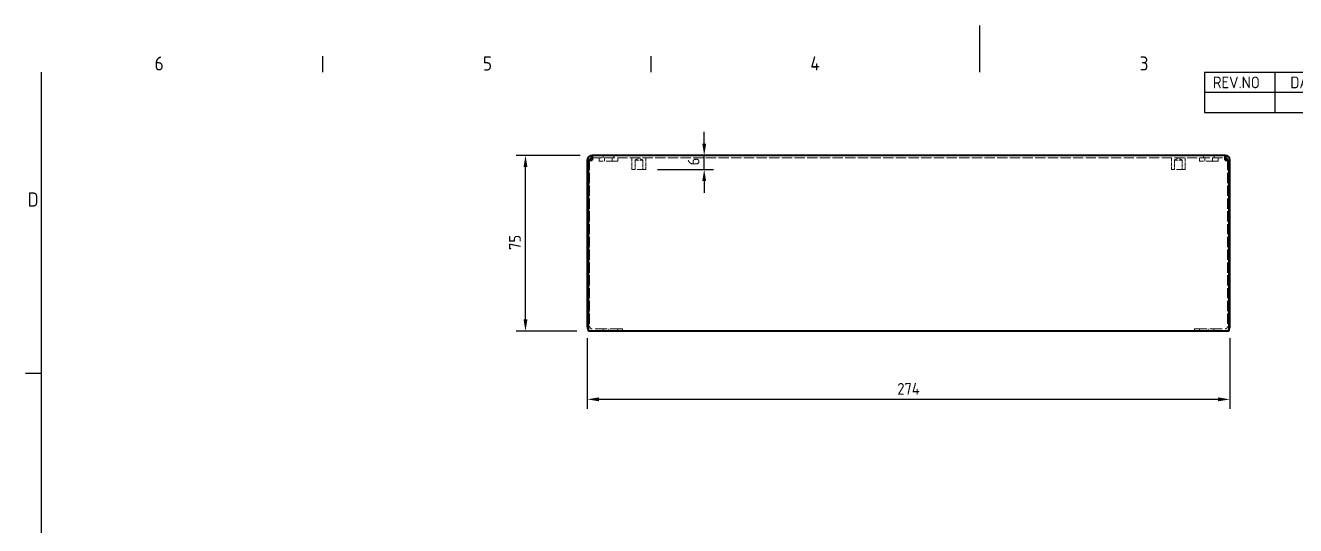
# Model space of a CAD drawing. Header units: millimetres. Extents: x 0 to 840, y 0 to 594.
# Drawn here: x 13 to 555, y 381 to 594 of the extents above; entities that cross this region are included whole.
import ezdxf

# ---------------------------------------------------------------- set-up
doc = ezdxf.new("R2010")
doc.units = ezdxf.units.MM
doc.header["$LTSCALE"] = 2
doc.linetypes.add('DASHED', pattern=[0.2067, 0.1654, -0.0413])
doc.layers.get('0').update_dxf_attribs({"color": 3, "lineweight": 25})
for name, color, linetype, lineweight in [('가려진 것(ISO)', 2, 'DASHED', 18), ('가시적인 것(ISO)', 3, 'Continuous', 40), ('경계(ISO)', 7, 'Continuous', 25), ('기호(ISO)', 5, 'Continuous', 25), ('치수(ISO)', 2, 'Continuous', 25)]:
    doc.layers.add(name, color=color, linetype=linetype, lineweight=lineweight)
doc.styles.add('ISO ProportionalPSTEK', font='isocp.shx')
doc.styles.add('문자 텍스트_PSTEK_POSCO', font='isocp.shx')
doc.styles.add('치수 텍스트_PSTEK_POSCO', font='isocp.shx')
doc.dimstyles.new('치수_PSTEK_POSCO', dxfattribs={"dimscale": 2, "dimtxt": 2.5, "dimasz": 2.5, "dimexe": 2, "dimexo": 2.5, "dimgap": 1, "dimtad": 1, "dimrnd": 1e-08, "dimdsep": 46, "dimtxsty": '치수 텍스트_PSTEK_POSCO', "dimcen": 0.09, "dimdle": 10, "dimclrd": 7, "dimclre": 7, "dimclrt": 2, "dimadec": 1, "dimazin": 2, "dimtfac": 1, "dimtmove": 0, "dimatfit": 3, "dimfxl": 0, "dimtolj": 1, "dimlwd": -1, "dimlwe": -1, "dimarcsym": 0})

# ---------------------------------------------------------------- blocks, each defined once
blk = doc.blocks.new('경계 Default Border')
at = {"layer": '경계(ISO)'}
for p, q in [((70, 287), (70, 290.4)), ((140, 287), (140, 290.4)), ((10, 222.75), (6.6, 222.75))]:
    blk.add_line(p, q, dxfattribs=at)
at = {"layer": '경계(ISO)', "flags": 128}
for points in [[(210, 297), (210, 287)], [(10, 10), (10, 287)]]:
    blk.add_lwpolyline(points, dxfattribs=at)
at = {"layer": '경계(ISO)', "color": 2, "char_height": 3, "attachment_point": 7, "style": '문자 텍스트_PSTEK_POSCO'}
for s, insert in [('6', (34.14, 287.37)), ('5', (104.14, 287.37)), ('4', (173.97, 287.4)), ('3', (244.17, 287.37)), ('D', (7.08, 258.35))]:
    blk.add_mtext(s, dxfattribs=dict(at, insert=insert))
blk = doc.blocks.new('리비전 내역')
at = {"layer": '기호(ISO)'}
for p, q in [((258, 287), (410, 287)), ((258, 287), (258, 282.72)), ((273, 287), (273, 282.72)), ((288, 287), (288, 282.72)), ((365, 287), (365, 282.72)), ((380, 287), (380, 282.72)), ((395, 287), (395, 282.72)), ((410, 287), (410, 282.72)), ((258, 282.72), (410, 282.72)), ((258, 282.72), (258, 278.44)), ((273, 282.72), (273, 278.44)), ((288, 282.72), (288, 278.44)), ((365, 282.72), (365, 278.44)), ((380, 282.72), (380, 278.44)), ((395, 282.72), (395, 278.44)), ((410, 282.72), (410, 278.44)), ((258, 278.44), (410, 278.44))]:
    blk.add_line(p, q, dxfattribs=at)
at = {"layer": '기호(ISO)', "color": 2, "char_height": 2.5, "attachment_point": 7, "style": 'ISO ProportionalPSTEK'}
for s, insert in [('REV.NO', (259.79, 283.58)), ('DATE', (276.31, 283.58)), ('DESCRIPTION OF REVISION', (305.51, 283.58)), ('DRA.BY', (366.48, 283.58)), ('CH.BY', (382.86, 283.58)), ('APP.BY', (396.48, 283.58))]:
    blk.add_mtext(s, dxfattribs=dict(at, insert=insert))
blk = doc.blocks.new('*D27')
at = {"layer": 'Defpoints', "color": 0}
for p in [(226.46, 538.53), (254.83, 538.53), (253.33, 463.53)]:
    blk.add_point(p, dxfattribs=at)
at = {"layer": '치수(ISO)', "color": 7}
for p, q in [((249.83, 538.53), (222.46, 538.53)), ((226.46, 468.53), (226.46, 533.53)), ((248.33, 463.53), (222.46, 463.53))]:
    blk.add_line(p, q, dxfattribs=at)
for points in [[(225.63, 533.53), (227.29, 533.53), (226.46, 538.53)], [(225.63, 468.53), (227.29, 468.53), (226.46, 463.53)]]:
    blk.add_solid(points, dxfattribs=at)
at = {"layer": '치수(ISO)', "color": 2, "insert": (221.96, 498.18), "char_height": 5, "attachment_point": 4, "rotation": 90, "style": '치수 텍스트_PSTEK_POSCO'}
blk.add_mtext('\\A1;75', dxfattribs=at)
blk = doc.blocks.new('*D28')
at = {"layer": 'Defpoints', "color": 0}
for p in [(252.83, 465.53), (526.83, 465.53), (252.83, 434.43)]:
    blk.add_point(p, dxfattribs=at)
at = {"layer": '치수(ISO)', "color": 7}
for p, q in [((252.83, 460.53), (252.83, 430.43)), ((526.83, 460.53), (526.83, 430.43)), ((521.83, 434.43), (257.83, 434.43))]:
    blk.add_line(p, q, dxfattribs=at)
for points in [[(257.83, 435.26), (257.83, 433.6), (252.83, 434.43)], [(521.83, 435.26), (521.83, 433.6), (526.83, 434.43)]]:
    blk.add_solid(points, dxfattribs=at)
at = {"layer": '치수(ISO)', "color": 2, "insert": (385.01, 438.93), "char_height": 5, "attachment_point": 4, "style": '치수 텍스트_PSTEK_POSCO'}
blk.add_mtext('\\A1;274', dxfattribs=at)
blk = doc.blocks.new('*D52')
at = {"layer": 'Defpoints', "color": 0}
for p in [(302.67, 538.53), (302.67, 538.53), (277.78, 532.53)]:
    blk.add_point(p, dxfattribs=at)
at = {"layer": '치수(ISO)', "color": 7}
for p, q in [((302.67, 543.53), (302.67, 548.53)), ((302.67, 532.53), (302.67, 538.53)), ((282.78, 532.53), (306.67, 532.53)), ((302.67, 527.53), (302.67, 522.53))]:
    blk.add_line(p, q, dxfattribs=at)
for points in [[(301.84, 543.53), (303.51, 543.53), (302.67, 538.53)], [(301.84, 527.53), (303.51, 527.53), (302.67, 532.53)]]:
    blk.add_solid(points, dxfattribs=at)
at = {"layer": '치수(ISO)', "color": 2, "insert": (298.17, 534.26), "char_height": 5, "attachment_point": 4, "rotation": 90, "style": '치수 텍스트_PSTEK_POSCO'}
blk.add_mtext('\\A1;6', dxfattribs=at)

msp = doc.modelspace()

# ---------------------------------------------------------------- linework, layer by layer
at = {"layer": '가려진 것(ISO)', "ltscale": 13.211268}
for p, q in [((253.827, 536.53), (253.827, 465.53)), ((525.827, 536.53), (525.827, 465.53))]:
    msp.add_line(p, q, dxfattribs=at)
at = {"layer": '가려진 것(ISO)', "ltscale": 13.062409}
msp.add_line((254.827, 537.53), (524.827, 537.53), dxfattribs=at)
at = {"layer": '가려진 것(ISO)', "ltscale": 1.428422}
for p, q in [((257.827, 537.53), (257.827, 536.03)), ((260.206, 537.53), (260.206, 536.03)), ((263.448, 537.53), (263.448, 536.03)), ((265.827, 537.53), (265.827, 536.03)), ((513.827, 537.53), (513.827, 536.03)), ((516.206, 537.53), (516.206, 536.03)), ((519.448, 537.53), (519.448, 536.03)), ((521.827, 537.53), (521.827, 536.03))]:
    msp.add_line(p, q, dxfattribs=at)
at = {"layer": '가려진 것(ISO)', "ltscale": 0.952248}
for p, q in [((259.577, 538.53), (259.577, 537.53)), ((264.077, 538.53), (264.077, 537.53)), ((515.577, 538.53), (515.577, 537.53)), ((520.077, 538.53), (520.077, 537.53)), ((253.827, 505.53), (252.827, 505.53)), ((526.827, 505.53), (525.827, 505.53)), ((259.598, 464.53), (259.598, 463.53)), ((262.057, 464.53), (262.057, 463.53)), ((265.827, 463.53), (265.827, 464.53)), ((267.827, 464.53), (267.827, 463.53)), ((511.827, 464.53), (511.827, 463.53)), ((513.827, 464.53), (513.827, 463.53)), ((517.598, 464.53), (517.598, 463.53)), ((520.057, 464.53), (520.057, 463.53))]:
    msp.add_line(p, q, dxfattribs=at)
at = {"layer": '가려진 것(ISO)', "ltscale": 4.761642}
for p, q in [((271.877, 537.53), (271.877, 532.53)), ((277.777, 537.53), (277.777, 532.53)), ((501.877, 537.53), (501.877, 532.53)), ((507.777, 537.53), (507.777, 532.53))]:
    msp.add_line(p, q, dxfattribs=at)
at = {"layer": '가려진 것(ISO)', "ltscale": 1.800898}
for p, q in [((274.827, 537.504), (273.206, 536.53)), ((274.827, 537.504), (276.448, 536.53)), ((504.827, 537.504), (503.206, 536.53)), ((504.827, 537.504), (506.448, 536.53))]:
    msp.add_line(p, q, dxfattribs=at)
at = {"layer": '가려진 것(ISO)', "ltscale": 4.849754}
for p, q in [((273.206, 536.53), (276.448, 536.53)), ((503.206, 536.53), (506.448, 536.53))]:
    msp.add_line(p, q, dxfattribs=at)
at = {"layer": '가려진 것(ISO)', "ltscale": 3.809293}
for p, q in [((273.206, 536.53), (273.206, 532.53)), ((276.448, 536.53), (276.448, 532.53)), ((503.206, 536.53), (503.206, 532.53)), ((506.448, 536.53), (506.448, 532.53))]:
    msp.add_line(p, q, dxfattribs=at)
at = {"layer": '가려진 것(ISO)', "ltscale": 15.198803}
for p, q in [((265.827, 536.03), (257.827, 536.03)), ((521.827, 536.03), (513.827, 536.03))]:
    msp.add_line(p, q, dxfattribs=at)
at = {"layer": '가려진 것(ISO)', "ltscale": 11.209118}
for p, q in [((277.777, 532.53), (271.877, 532.53)), ((507.777, 532.53), (501.877, 532.53))]:
    msp.add_line(p, q, dxfattribs=at)
at = {"layer": '가려진 것(ISO)', "ltscale": 15.72327}
for p, q in [((267.827, 464.53), (254.827, 464.53)), ((511.827, 464.53), (524.827, 464.53))]:
    msp.add_line(p, q, dxfattribs=at)
at = {"layer": '가려진 것(ISO)', "ltscale": 1.615201}
for centre, start, end in [((254.827, 465.53), 221.40962, 270), ((524.827, 465.53), 270, 318.59038)]:
    msp.add_arc(centre, 2, start, end, dxfattribs=at)
at = {"layer": '가려진 것(ISO)', "ltscale": 1.495845}
for centre, start, end in [((254.827, 465.53), 180, 270), ((524.827, 465.53), 270, 0)]:
    msp.add_arc(centre, 1, start, end, dxfattribs=at)
at = {"layer": '가시적인 것(ISO)'}
for p, q in [((252.827, 536.53), (252.827, 465.53)), ((253.327, 463.53), (253.327, 536.53)), ((253.327, 536.53), (254.827, 536.53)), ((254.827, 538.53), (254.827, 536.53)), ((524.827, 538.53), (254.827, 538.53)), ((524.827, 536.53), (524.827, 538.53)), ((524.827, 536.53), (526.327, 536.53)), ((526.327, 536.53), (526.327, 463.53)), ((526.827, 465.53), (526.827, 536.53)), ((526.327, 463.53), (253.327, 463.53))]:
    msp.add_line(p, q, dxfattribs=at)
for centre, radius, start, end in [((254.827, 536.53), 2, 90, 180), ((254.827, 536.53), 1, 90, 180), ((524.827, 536.53), 2, 0, 90), ((524.827, 536.53), 1, 0, 90), ((254.827, 465.53), 2, 180, 221.40962), ((524.827, 465.53), 2, 318.59038, 0)]:
    msp.add_arc(centre, radius, start, end, dxfattribs=at)

# ---------------------------------------------------------------- block references
at = {"xscale": 2, "yscale": 2, "zscale": 2}
msp.add_blockref('경계 Default Border', (0, 0), dxfattribs=at)
at = {"layer": '기호(ISO)', "xscale": 2, "yscale": 2, "zscale": 2}
msp.add_blockref('리비전 내역', (0, 0), dxfattribs=at)

# ---------------------------------------------------------------- dimensions: what is measured, and where the dimension line sits
at = {"layer": '치수(ISO)', "color": 7}
for base, p1, p2, angle, override, picture, middle in [((302.674, 538.53), (277.777, 532.53), (302.674, 538.53), 90, {"dimdec": 2, "dimse2": 1, "dimtp": 0, "dimtm": 0, "dimtdec": 2, "dimtofl": 1, "dimatfit": 1}, '*D52', (302.674, 535.53)), ((226.46, 538.53), (253.327, 463.53), (254.827, 538.53), 90, {"dimdec": 2, "dimtp": 0, "dimtm": 0, "dimtdec": 2, "dimtofl": 0, "dimatfit": 1}, '*D27', (226.46, 501.03)), ((252.827, 434.43), (526.827, 465.53), (252.827, 465.53), 180, {"dimdec": 2, "dimtp": 0, "dimtm": 0, "dimtdec": 2, "dimtofl": 0, "dimatfit": 1}, '*D28', (389.827, 434.43))]:
    dim = msp.add_linear_dim(base=base, p1=p1, p2=p2, angle=angle, dimstyle='치수_PSTEK_POSCO', override=override, dxfattribs=at)
    dim.commit()
    dim.dimension.update_dxf_attribs({"geometry": picture, "text_midpoint": middle, "dimtype": 160})

doc.saveas('drawing.dxf')
